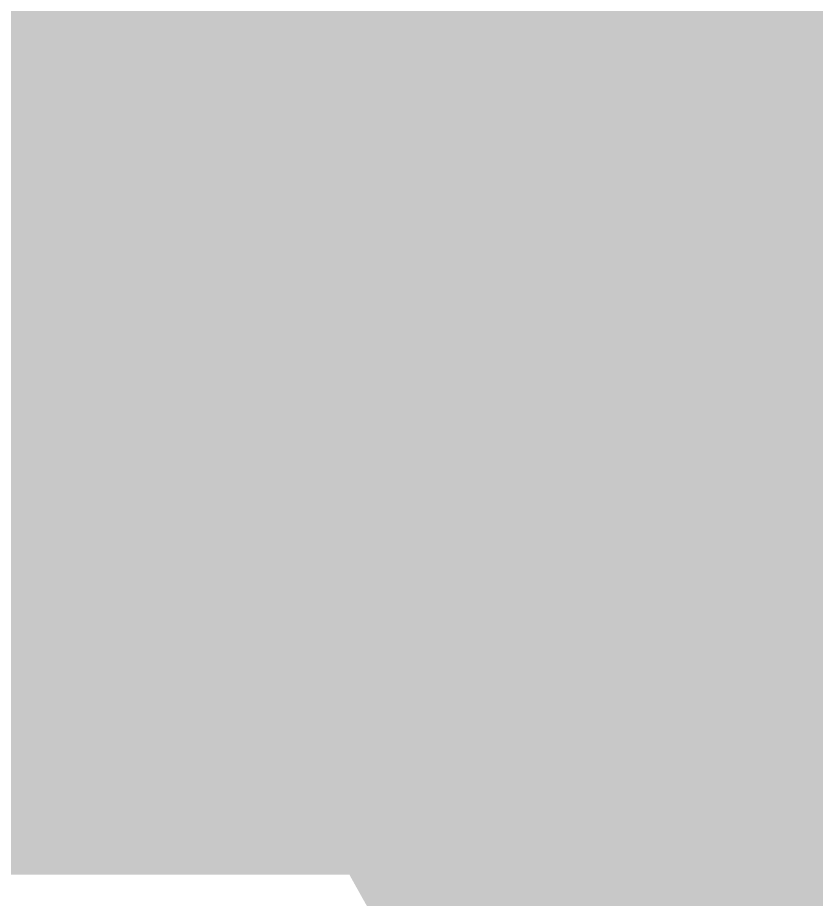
# Model space of a CAD drawing. Header units: inches. Extents: x 22 to 371, y 55 to 284.
# Drawn here: x 72.4445 to 72.711, y 144.7082 to 145.0022 of the extents above; entities that cross this region are included whole.
import ezdxf

# ---------------------------------------------------------------- set-up
doc = ezdxf.new("R2010")
doc.units = ezdxf.units.IN
for name, color, linetype in [('Bottom Layer', 5, 'Continuous'), ('Bottom Solder', 6, 'Continuous'), ('Drill Drawing', 1, 'Continuous'), ('Layer 1', 16, 'Continuous'), ('Layer 2', 76, 'Continuous'), ('Top Layer', 1, 'Continuous'), ('Top Solder', 216, 'Continuous')]:
    doc.layers.add(name, color=color, linetype=linetype)

msp = doc.modelspace()

# ---------------------------------------------------------------- hatches: boundary and pattern name
at = {"layer": 'Bottom Layer'}
h = msp.add_hatch(color=5, dxfattribs=at)
edge = h.paths.add_edge_path()
edge.add_arc((72.90882, 144.907), 0.3, 0, 360)
at = {"layer": 'Bottom Solder'}
h = msp.add_hatch(color=6, dxfattribs=at)
edge = h.paths.add_edge_path()
edge.add_arc((72.90882, 144.907), 0.4016, 0, 360)
at = {"layer": 'Layer 1'}
h = msp.add_hatch(color=16, dxfattribs=at)
edge = h.paths.add_edge_path()
edge.add_arc((72.90882, 144.907), 0.3, 0, 360)
at = {"layer": 'Layer 2'}
h = msp.add_hatch(color=76, dxfattribs=at)
edge = h.paths.add_edge_path()
edge.add_arc((72.90882, 144.907), 0.3, 0, 360)
at = {"layer": 'Top Layer'}
h = msp.add_hatch(color=1, dxfattribs=at)
edge = h.paths.add_edge_path()
edge.add_arc((72.90882, 144.907), 0.3, 0, 360)
at = {"layer": 'Top Solder'}
h = msp.add_hatch(color=216, dxfattribs=at)
edge = h.paths.add_edge_path()
edge.add_arc((72.90882, 144.907), 0.4016, 0, 360)

# ---------------------------------------------------------------- linework, layer by layer
at = {"layer": 'Drill Drawing'}
for points in [[(72.65482, 145.161, 0.0508, 0.0508, 0), (72.78182, 144.907, 0.0508, 0.0508, 0)], [(72.65482, 144.653, 0.0508, 0.0508, 0), (72.78182, 144.907, 0.0508, 0.0508, 0)], [(72.65482, 144.653, 0.0508, 0.0508, 0), (72.90882, 144.78, 0.0508, 0.0508, 0)]]:
    msp.add_lwpolyline(points, format="xyseb", dxfattribs=at)
at = {"layer": 'Top Layer'}
msp.add_lwpolyline([(70.89902, 144.907, 0.381, 0.381, 0), (72.90882, 144.907, 0.381, 0.381, 0)], format="xyseb", dxfattribs=at)

doc.saveas('drawing.dxf')
